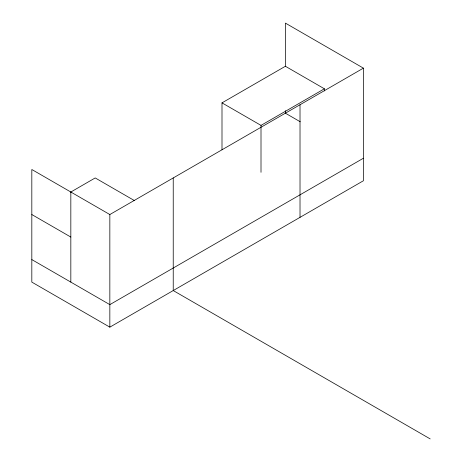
<?xml version="1.0" encoding="UTF-8"?>
<svg xmlns="http://www.w3.org/2000/svg" width="462" height="462" viewBox="0 0 462 462"><rect width="100%" height="100%" fill="white"/><g stroke="black" fill="none" stroke-linecap="round" stroke-linejoin="round"><path stroke-width="0.69" d="M221.997 149.792L221.997 102.87L285.389 66.268L324.399 88.791L324.399 90.922M70.357 192.296L95.212 177.939L134.223 200.462M221.997 102.87L261.007 125.387L324.399 88.791M109.84 214.541L363.409 68.145L363.409 180.757L109.84 327.154L31.82 282.109L31.82 169.496L109.84 214.541L109.84 327.154M363.409 158.235L109.84 304.631L31.82 259.586M363.409 68.145L285.389 23.1L285.389 66.268M300.248 121.772L285.389 113.19L285.389 110.689M430.18 438.9L173.233 290.552L173.233 177.939M31.82 214.541L70.83 237.064M300.017 104.741L300.017 217.359M261.007 125.387L261.007 172.314M70.83 192.019L70.83 282.109"/></g></svg>
